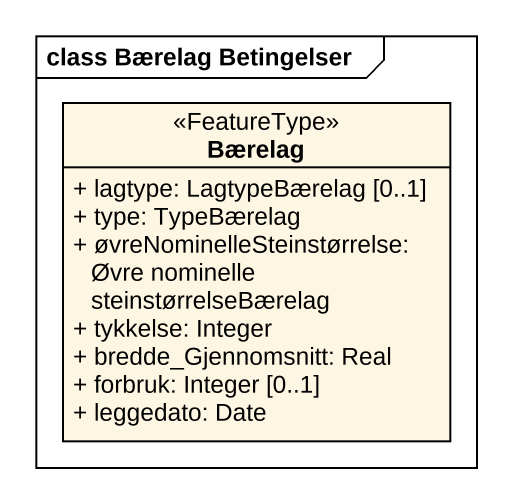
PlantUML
@startuml
mainframe class Bærelag Betingelser
hide circle
hide empty members
skinparam classAttributeIconSize 0
class Bærelag <<FeatureType>> {
  + lagtype: LagtypeBærelag [0..1]
  + type: TypeBærelag
  + øvreNominelleSteinstørrelse: Øvre nominelle steinstørrelseBærelag
  + tykkelse: Integer
  + bredde_Gjennomsnitt: Real
  + forbruk: Integer [0..1]
  + leggedato: Date
}
@enduml
